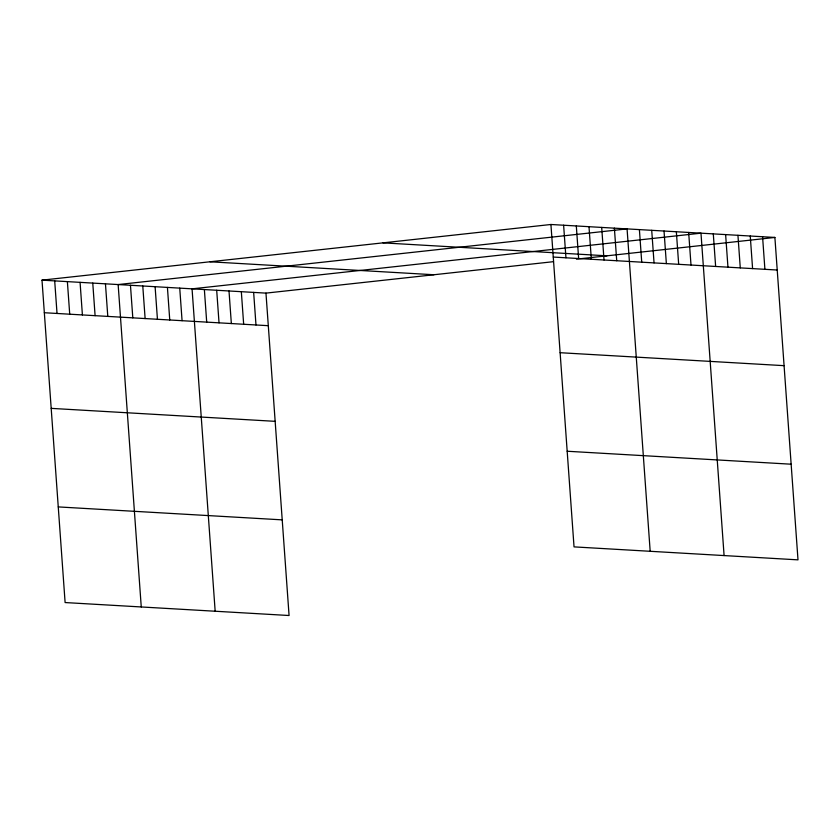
<?xml version="1.0" encoding="UTF-8"?>
<svg xmlns="http://www.w3.org/2000/svg" width="840" height="840" viewBox="0 0 840 840"><rect width="100%" height="100%" fill="white"/><g stroke="black" fill="none" stroke-linecap="round" stroke-linejoin="round"><path stroke-width="1.26" d="M42 280.151L265.965 293.118L289.076 615.51L65.111 602.553L42 280.151L550.925 224.49L774.889 237.447L798 559.85L574.035 546.882L550.925 224.49M265.965 293.118L553.508 261.671M576.408 259.161L774.889 237.447M382.977 242.865L606.942 255.822M553.266 257.061L777.221 270.029M209.947 261.786L433.913 274.743M44.331 312.732L268.296 325.689M560.123 352.706L784.077 365.663M51.188 408.366L275.153 421.334M567.178 451.248L791.144 464.205M58.254 506.909L282.219 519.865M762.573 236.744L764.904 269.315M750.256 236.03L752.587 268.601M737.94 235.316L740.271 267.887M725.624 234.602L727.954 267.173M713.297 233.888L715.638 266.459M724.091 555.566L700.98 233.173L192.055 288.844L215.166 611.236M688.663 232.459L691.005 265.041M676.347 231.746L678.678 264.327M664.03 231.032L666.361 263.613M651.714 230.328L654.045 262.899M639.398 229.614L641.728 262.185M650.181 551.292L627.071 228.9L118.146 284.56L141.257 606.952M614.387 228.165L616.718 260.736M601.692 227.43L604.023 260.001M588.998 226.695L591.339 259.266M576.313 225.96L578.645 258.531M563.619 225.225L565.95 257.796M253.649 292.404L255.98 324.975M241.332 291.69L243.663 324.272M229.005 290.976L231.347 323.558M216.689 290.262L219.03 322.844M204.372 289.548L206.703 322.13M179.739 288.131L182.07 320.702M167.422 287.417L169.754 319.988M155.106 286.703L157.437 319.274M142.779 285.989L145.121 318.56M130.463 285.274L132.804 317.856M105.452 283.826L107.793 316.407M92.767 283.091L95.099 315.672M80.073 282.356L82.404 314.937M67.379 281.62L69.72 314.202M54.695 280.885L57.026 313.467"/></g></svg>
